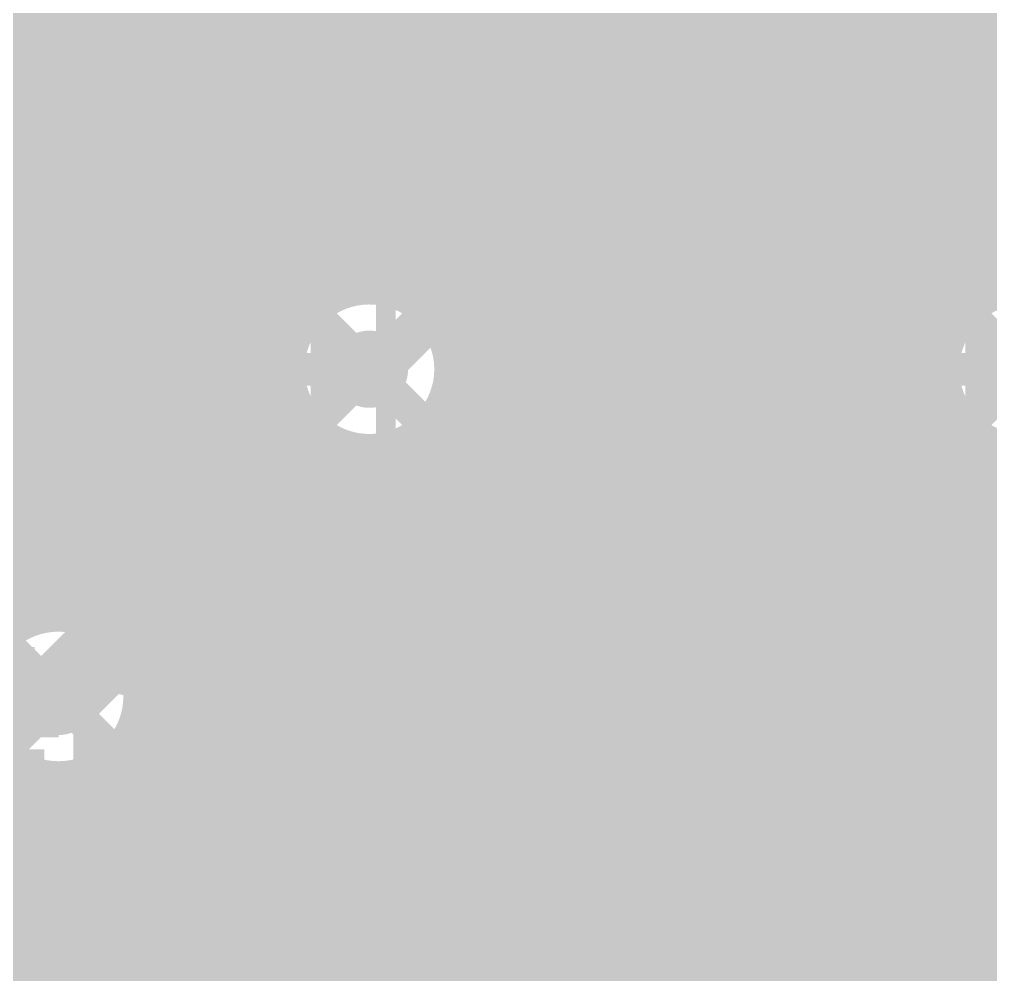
# Model space of a CAD drawing. Extents: x -3 to 92, y -53 to 125.
# Drawn here: x 52.66 to 60.19, y 24.13 to 31.54 of the extents above; entities that cross this region are included whole.
import ezdxf

# ---------------------------------------------------------------- set-up
doc = ezdxf.new("R2010")
doc.units = 0
doc.header["$MEASUREMENT"] = 0
doc.layers.get('0').update_dxf_attribs({"linetype": 'CONTINUOUS'})
for name, color, linetype in [('23-325-0_AST', 7, 'CONTINUOUS'), ('23-325-0_BOT', 7, 'CONTINUOUS'), ('23-325-0_DRD', 2, 'CONTINUOUS'), ('23-325-0_IN1', 4, 'CONTINUOUS'), ('23-325-0_IN2', 3, 'CONTINUOUS'), ('23-325-0_SMT', 10, 'CONTINUOUS'), ('23-325-0_SPT', 14, 'CONTINUOUS'), ('23-325-0_SST', 9, 'CONTINUOUS'), ('23-325-0_TOP', 12, 'CONTINUOUS'), ('THRUHOLE_TAP', 8, 'CONTINUOUS')]:
    doc.layers.add(name, color=color, linetype=linetype)

# ---------------------------------------------------------------- blocks, each defined once
blk = doc.blocks.new('ROUND_68')
at = {"const_width": 0.29972}
blk.add_lwpolyline([(-0.14986, 0, 1), (0.14986, 0, 1)], format="xyb", close=True, dxfattribs=at)
blk = doc.blocks.new('ROUND_78')
at = {"const_width": 0.29972}
blk.add_lwpolyline([(-0.14986, 0, 1), (0.14986, 0, 1)], format="xyb", close=True, dxfattribs=at)
blk = doc.blocks.new('ROUND_79')
at = {"const_width": 0.29972}
blk.add_lwpolyline([(-0.14986, 0, 1), (0.14986, 0, 1)], format="xyb", close=True, dxfattribs=at)
blk = doc.blocks.new('RECTANGLE_4')
blk.add_solid([(0.4826, 0.4064), (0.4826, -0.4064), (-0.4826, 0.4064), (-0.4826, -0.4064)])
blk = doc.blocks.new('RECTANGLE_40')
blk.add_solid([(0.635, 0.508), (0.635, -0.508), (-0.635, 0.508), (-0.635, -0.508)])
blk = doc.blocks.new('ROUND_84')
at = {"const_width": 0.10033}
blk.add_lwpolyline([(-0.050164, 0, 1), (0.050164, 0, 1)], format="xyb", close=True, dxfattribs=at)

msp = doc.modelspace()

# ---------------------------------------------------------------- linework, layer by layer
at = {"layer": '23-325-0_AST', "const_width": 0.1524}
for points in [[(54.991, 27.813), (50.419, 27.813), (50.419, 29.591), (50.673, 29.845), (50.419, 30.099), (50.419, 31.877), (54.991, 31.877), (54.991, 27.813)], [(60.071, 27.813), (55.499, 27.813), (55.499, 29.591), (55.753, 29.845), (55.499, 30.099), (55.499, 31.877), (60.071, 31.877), (60.071, 27.813)], [(53.19014, 31.00578), (53.19014, 30.5308), (52.51196, 31.00578), (52.34178, 31.00578), (52.17414, 30.94482), (52.17414, 30.58922), (52.34178, 30.5308)], [(58.14314, 30.6324), (58.14314, 30.39618)], [(58.14314, 30.51302), (57.12714, 30.51302), (57.29478, 30.39618)], [(53.19014, 30.16758), (53.19014, 29.6926), (52.51196, 30.16758), (52.34178, 30.16758), (52.17414, 30.10662), (52.17414, 29.75102), (52.34178, 29.6926)], [(58.14314, 29.91358), (58.14314, 29.4386), (57.46496, 29.91358), (57.29478, 29.91358), (57.12714, 29.85262), (57.12714, 29.49702), (57.29478, 29.4386)], [(53.01996, 28.8544), (53.19014, 28.91282), (53.19014, 29.15158), (53.01996, 29.21), (52.84978, 29.32938), (52.34178, 29.32938), (52.17414, 29.26842), (52.17414, 28.91282), (52.34178, 28.8544), (53.01996, 28.8544)], [(52.84978, 29.09062), (53.19014, 29.32938)], [(57.97296, 28.6004), (58.14314, 28.65882), (58.14314, 28.89758), (57.97296, 28.956), (57.80278, 29.07538), (57.29478, 29.07538), (57.12714, 29.01442), (57.12714, 28.65882), (57.29478, 28.6004), (57.97296, 28.6004)], [(57.80278, 28.83662), (58.14314, 29.07538)], [(53.1495, 27.4955), (53.1495, 24.5745), (54.7878, 24.5745), (54.7878, 27.4955), (53.1495, 27.4955)], [(58.2295, 27.4955), (58.2295, 24.5745), (59.8678, 24.5745), (59.8678, 27.4955), (58.2295, 27.4955)], [(54.4449, 26.98496), (53.4289, 27.23896), (53.4289, 26.90114)], [(59.0169, 26.94432), (59.0169, 27.19832), (59.18708, 27.23896), (59.35726, 27.23896), (59.5249, 27.19832), (59.5249, 26.94432), (59.35726, 26.90114), (59.18708, 26.90114), (58.5089, 27.07132)], [(54.10708, 26.55316), (54.10708, 26.21534), (53.4289, 26.38552), (53.4289, 26.46934), (54.4449, 26.46934)], [(59.18708, 26.55316), (59.18708, 26.21534), (58.5089, 26.38552), (58.5089, 26.46934), (59.5249, 26.46934)], [(54.4449, 25.86736), (54.4449, 25.69972)], [(59.5249, 25.86736), (59.5249, 25.69972)], [(54.4449, 25.78354), (53.4289, 25.78354), (53.59908, 25.69972)], [(59.5249, 25.78354), (58.5089, 25.78354), (58.67908, 25.69972)], [(53.9369, 24.92756), (53.9369, 25.18156), (53.76926, 25.26792), (53.59908, 25.26792), (53.4289, 25.18156), (53.4289, 24.92756), (54.4449, 24.92756)], [(53.9369, 25.14092), (54.4449, 25.26792)], [(59.0169, 24.92756), (59.0169, 25.18156), (58.84926, 25.26792), (58.67908, 25.26792), (58.5089, 25.18156), (58.5089, 24.92756), (59.5249, 24.92756)], [(59.0169, 25.14092), (59.5249, 25.26792)]]:
    msp.add_lwpolyline(points, dxfattribs=at)
at = {"layer": '23-325-0_BOT'}
for points, const_width in [([(57.7342, 49.29378), (57.7342, -1.69926)], 0.254), ([(51.435, 46.863), (52.705, 45.593), (52.705, 28.575), (51.308, 27.178)], 0.635), ([(55.88, 43.434), (55.88, 29.21), (55.499, 28.829), (55.372, 28.829)], 0.254), ([(57.5056, 40.22598), (57.5056, 20.72386)], 0.254), ([(57.277, 39.88308), (57.277, 20.89658)], 0.254), ([(54.3052, 38.23716), (54.3052, -1.76276)], 0.254), ([(52.959, 26.289), (53.594, 26.924), (53.594, 33.401)], 0.635), ([(54.2417, 33.401), (54.2417, 26.924)], 0.254), ([(59.1058, 33.0835), (59.1058, 30.44952)], 0.254), ([(59.3344, 32.8549), (59.3344, 30.32506)], 0.254), ([(59.563, 32.6263), (59.563, 25.1714)], 0.254), ([(59.7916, 32.3977), (59.7916, 25.4)], 0.254), ([(57.0484, 32.17672), (57.0484, 20.94992)], 0.254), ([(59.9948, 32.1945), (59.9948, 29.2608)], 0.254), ([(57.9628, 32.07766), (57.9628, -1.9558)], 0.254), ([(58.8772, 32.07766), (58.8772, 30.47238)], 0.254), ([(56.3372, 31.90748), (56.3372, 29.21)], 0.254), ([(56.8198, 31.96082), (56.8198, 20.9169)], 0.254), ([(58.1914, 31.92526), (58.1914, -1.8923)], 0.254), ([(58.6486, 31.92526), (58.6486, 30.40888)], 0.254), ([(56.3626, 31.89986), (56.3626, -1.71196)], 0.254), ([(56.5912, 31.88716), (56.5912, 20.7772)], 0.254), ([(58.42, 31.88208), (58.42, 30.21584)], 0.254), ([(54.43982, 31.5468), (54.2417, 31.5468)], 0.254), ([(59.9948, 31.5468), (56.3372, 31.5468)], 0.254), ([(54.36616, 31.3182), (54.2417, 31.3182)], 0.254), ([(59.9948, 31.3182), (56.3372, 31.3182)], 0.254), ([(54.37886, 31.0896), (54.2417, 31.0896)], 0.254), ([(59.9948, 31.0896), (56.3372, 31.0896)], 0.254), ([(54.48808, 30.861), (54.2417, 30.861)], 0.254), ([(59.9948, 30.861), (56.3372, 30.861)], 0.254), ([(54.5338, 30.80766), (54.5338, -1.59512)], 0.254), ([(55.4228, 30.78226), (55.4228, 29.45638)], 0.254), ([(54.83098, 30.6324), (54.2417, 30.6324)], 0.254), ([(54.7624, 30.65526), (54.7624, 28.98648)], 0.254), ([(55.4228, 30.6324), (55.14848, 30.6324)], 0.254), ([(55.2196, 30.65526), (55.2196, 29.4386)], 0.254), ([(59.9948, 30.6324), (56.3372, 30.6324)], 0.254), ([(54.991, 30.61208), (54.991, 29.32938)], 0.254), ([(55.4228, 30.4038), (54.2417, 30.4038)], 0.254), ([(58.6359, 30.4038), (56.3372, 30.4038)], 0.254), ([(59.9948, 30.4038), (59.21756, 30.4038)], 0.254), ([(55.4228, 30.1752), (54.2417, 30.1752)], 0.254), ([(58.39206, 30.1752), (56.3372, 30.1752)], 0.254), ([(59.9948, 30.1752), (59.46394, 30.1752)], 0.254), ([(55.4228, 29.9466), (54.2417, 29.9466)], 0.254), ([(58.3057, 29.9466), (56.3372, 29.9466)], 0.254), ([(59.9948, 29.9466), (59.5503, 29.9466)], 0.254), ([(55.4228, 29.718), (54.2417, 29.718)], 0.254), ([(58.31078, 29.718), (56.3372, 29.718)], 0.254), ([(59.9948, 29.718), (59.54522, 29.718)], 0.254), ([(55.4228, 29.4894), (54.2417, 29.4894)], 0.254), ([(55.4228, 29.45638), (55.372, 29.45843)], 0.254), ([(58.4073, 29.4894), (56.3372, 29.4894)], 0.254), ([(58.42, 29.47162), (58.42, -1.66624)], 0.254), ([(59.9948, 29.4894), (59.4487, 29.4894)], 0.254), ([(59.3344, 29.3624), (59.3344, 24.9428)], 0.254), ([(58.6486, 29.28112), (58.6486, -1.53924)], 0.254), ([(54.91226, 29.2608), (54.2417, 29.2608)], 0.254), ([(58.69178, 29.2608), (56.3372, 29.2608)], 0.254), ([(58.8772, 29.21762), (58.8772, -1.47574)], 0.254), ([(59.1058, 29.24048), (59.1058, 24.6634)], 0.254), ([(59.99226, 29.2608), (59.16422, 29.2608)], 0.254), ([(54.7751, 29.0322), (54.2417, 29.0322)], 0.254), ([(59.8551, 29.0322), (56.30164, 29.0322)], 0.254), ([(56.20258, 28.88742), (55.97906, 28.6639)], 0.254), ([(56.134, 28.8163), (56.134, 19.54784)], 0.254), ([(54.74208, 28.8036), (54.2417, 28.8036)], 0.254), ([(59.82208, 28.8036), (56.11876, 28.8036)], 0.254), ([(54.7624, 28.66898), (54.7624, -1.50114)], 0.254), ([(54.79542, 28.575), (54.2417, 28.575)], 0.254), ([(59.87542, 28.575), (55.94858, 28.575)], 0.254), ([(55.9054, 28.49372), (55.9054, 19.74088)], 0.254), ([(60.0202, 28.36926), (60.0202, 25.6286)], 0.254), ([(54.9656, 28.3464), (54.2417, 28.3464)], 0.254), ([(54.991, 28.32608), (54.991, -1.46304)], 0.254), ([(60.0456, 28.3464), (55.77586, 28.3464)], 0.254), ([(55.2196, 28.21686), (55.2196, 19.65706)], 0.254), ([(55.6768, 28.27782), (55.6768, 19.80438)], 0.254), ([(60.2488, 28.2321), (60.2488, 25.82926)], 0.254), ([(55.4482, 28.20416), (55.4482, 19.78152)], 0.254), ([(69.0753, 28.1178), (54.2417, 28.1178)], 0.254), ([(52.9463, 27.89936), (51.9557, 26.90876)], 0.254), ([(52.9336, 27.88666), (52.9336, 27.178)], 0.254), ([(52.9463, 27.89936), (52.9463, 27.1907)], 0.254), ([(69.0753, 27.8892), (54.2417, 27.8892)], 0.254), ([(52.9463, 27.6606), (52.705, 27.6606)], 0.254), ([(52.705, 27.65806), (52.705, 26.9494)], 0.254), ([(69.0753, 27.6606), (54.2417, 27.6606)], 0.254), ([(52.9463, 27.432), (52.4764, 27.432)], 0.254), ([(69.0753, 27.432), (54.2417, 27.432)], 0.254), ([(52.9463, 27.2034), (52.2478, 27.2034)], 0.254), ([(52.9463, 27.1907), (52.5018, 26.7462)], 0.254), ([(69.0753, 27.2034), (54.2417, 27.2034)], 0.254), ([(52.72786, 26.9748), (52.0192, 26.9748)], 0.254), ([(69.0753, 26.9748), (54.2417, 26.9748)], 0.254), ([(69.0753, 26.7462), (54.2163, 26.7462)], 0.254), ([(54.0766, 26.4922), (54.0766, -2.08534)], 0.254), ([(69.0753, 26.5176), (54.09692, 26.5176)], 0.254), ([(54.04358, 26.45918), (53.4162, 25.8318)], 0.254), ([(53.848, 26.26106), (53.848, -4.572)], 0.254), ([(69.0753, 26.289), (53.8734, 26.289)], 0.254), ([(53.6194, 26.03246), (53.6194, -4.572)], 0.254), ([(69.0753, 26.0604), (53.6448, 26.0604)], 0.254), ([(53.3908, 25.8064), (53.3908, -4.572)], 0.254), ([(60.25134, 25.8318), (53.4162, 25.8318)], 0.254), ([(60.1218, 25.7302), (59.23788, 24.84882)], 0.254), ([(52.705, 25.6921), (52.705, -4.572)], 0.254), ([(53.1622, 25.67432), (53.1622, -4.572)], 0.254), ([(59.99226, 25.6032), (51.9557, 25.6032)], 0.254), ([(52.9336, 25.6413), (52.9336, -4.572)], 0.254), ([(59.69, 21.336), (59.69, 24.384), (60.579, 25.273)], 0.635), ([(59.76366, 25.3746), (51.9557, 25.3746)], 0.254), ([(59.53506, 25.146), (51.9557, 25.146)], 0.254), ([(59.30646, 24.9174), (51.9557, 24.9174)], 0.254), ([(59.1185, 24.6888), (51.9557, 24.6888)], 0.254), ([(59.04738, 24.4602), (51.9557, 24.4602)], 0.254), ([(59.0423, 24.384), (59.0423, 21.336)], 0.254), ([(59.0423, 24.2316), (51.9557, 24.2316)], 0.254)]:
    msp.add_lwpolyline(points, dxfattribs=dict(at, const_width=const_width))
at = {"layer": '23-325-0_BOT', "const_width": 0.254}
for points in [[(54.991, 31.87192, 0.4142136), (54.36108, 31.242)], [(54.991, 31.87192, 0.4142136), (54.36108, 31.242)], [(54.36108, 31.242, 0.4142136), (54.991, 30.61208)], [(54.36108, 31.242, 0.4142136), (54.991, 30.61208)], [(54.991, 30.61208, 0.1907823), (55.42225, 30.78284)], [(54.991, 30.61208, 0.1907823), (55.42225, 30.78284)], [(58.928, 30.47492, 0.4142136), (58.29808, 29.845)], [(59.55792, 29.845, 0.4142136), (58.928, 30.47492)], [(58.29808, 29.845, 0.4142136), (58.928, 29.21508)], [(58.928, 29.21508, 0.4142136), (59.55792, 29.845)], [(55.372, 29.45892, 0.4142136), (54.74208, 28.829)], [(56.20258, 28.88742, 0.1989124), (56.3362, 29.21)], [(59.9948, 29.2608, 0.1914993), (59.82313, 28.829)], [(54.74208, 28.829, 0.4142136), (55.372, 28.19908)], [(59.82208, 28.829, 0.4142136), (60.452, 28.19908)], [(55.372, 28.19908, 0.338411), (55.97906, 28.6639)], [(54.0512, 26.4668, 0.1989124), (54.24058, 26.924)], [(54.0512, 26.4668, 0.1989124), (54.24058, 26.924)], [(52.3113, 26.289, 0.4142136), (52.959, 25.6413)], [(60.579, 25.9207, 0.1989129), (60.12101, 25.73099)], [(52.959, 25.6413, 0.1989118), (53.41699, 25.83101)], [(59.2328, 24.8412, 0.1989124), (59.04342, 24.384)]]:
    msp.add_lwpolyline(points, format="xyb", dxfattribs=at)
at = {"layer": '23-325-0_DRD', "const_width": 0.254}
for points in [[(55.626, 31.877), (54.356, 30.607)], [(55.626, 30.607), (54.356, 31.877)], [(55.626, 31.877), (54.356, 30.607)], [(55.626, 30.607), (54.356, 31.877)], [(59.563, 30.48), (58.293, 29.21)], [(59.563, 29.21), (58.293, 30.48)], [(59.563, 30.48), (58.293, 29.21)], [(59.563, 29.21), (58.293, 30.48)], [(56.007, 29.464), (54.737, 28.194)], [(56.007, 28.194), (54.737, 29.464)], [(61.087, 29.464), (59.817, 28.194)], [(61.087, 28.194), (59.817, 29.464)], [(53.594, 26.924), (52.324, 25.654)], [(53.594, 25.654), (52.324, 26.924)], [(61.214, 25.908), (59.944, 24.638)], [(61.214, 24.638), (59.944, 25.908)]]:
    msp.add_lwpolyline(points, dxfattribs=at)
at = {"layer": '23-325-0_IN1', "const_width": 0.254}
for points in [[(52.6796, 121.4755), (52.6796, 26.85288)], [(52.9082, 121.49328), (52.9082, 26.91638)], [(57.7088, 49.2379), (57.7088, -1.68148)], [(59.7662, 46.5709), (59.7662, 21.96084)], [(59.9948, 46.32706), (59.9948, 29.2608)], [(60.2234, 46.2407), (60.2234, 29.41574)], [(55.88, 42.80408), (55.88, 29.19984)], [(59.5376, 42.38498), (59.5376, 21.9456)], [(59.309, 42.04208), (59.309, 21.83638)], [(59.0804, 41.93286), (59.0804, 21.49348)], [(57.4802, 40.14978), (57.4802, -1.54686)], [(57.2516, 39.8653), (57.2516, -1.47828)], [(55.6514, 38.65372), (55.6514, 29.39288)], [(54.737, 38.48608), (54.737, 14.91996)], [(55.4228, 38.43782), (55.4228, 29.45638)], [(54.9656, 38.37686), (54.9656, 29.30906)], [(55.1942, 38.36416), (55.1942, 29.43352)], [(54.2798, 38.23462), (54.2798, 15.17904)], [(54.5084, 38.29812), (54.5084, 14.97584)], [(53.1368, 32.96666), (53.1368, 26.89352)], [(54.0512, 32.96666), (54.0512, 15.24508)], [(53.3654, 32.81426), (53.3654, 26.76906)], [(53.8226, 32.81426), (53.8226, 15.2273)], [(53.594, 32.77108), (53.594, 15.11046)], [(57.023, 32.13862), (57.023, -1.4605)], [(57.9374, 32.1056), (57.9374, -1.9177)], [(56.1086, 32.0294), (56.1086, 19.58086)], [(58.8518, 32.05226), (58.8518, -1.47828)], [(56.3372, 31.90748), (56.3372, -1.73228)], [(56.7944, 31.94812), (56.7944, -1.49098)], [(58.166, 31.93542), (58.166, -1.92786)], [(58.6232, 31.9151), (58.6232, -1.5494)], [(56.5658, 31.88462), (56.5658, -1.57734)], [(58.3946, 31.88208), (58.3946, -1.68656)], [(61.24448, 31.5468), (48.9712, 31.5468)], [(61.22162, 31.3182), (48.9712, 31.3182)], [(61.28512, 31.0896), (48.9712, 31.0896)], [(61.47562, 30.861), (48.9712, 30.861)], [(86.36, 30.6324), (48.9712, 30.6324)], [(86.36, 30.4038), (48.9712, 30.4038)], [(86.36, 30.1752), (48.93564, 30.1752)], [(86.36, 29.9466), (48.72228, 29.9466)], [(86.36, 29.718), (3.03022, 29.718)], [(86.36, 29.4894), (2.9337, 29.4894)], [(54.91226, 29.2608), (50.20056, 29.2608)], [(59.99226, 29.2608), (55.8292, 29.2608)], [(54.7751, 29.0322), (50.44694, 29.0322)], [(59.8551, 29.0322), (55.9689, 29.0322)], [(54.74208, 28.8036), (50.5333, 28.8036)], [(59.82208, 28.8036), (56.00192, 28.8036)], [(54.79542, 28.575), (50.52822, 28.575)], [(59.87542, 28.575), (55.94858, 28.575)], [(55.88, 28.45562), (55.88, 19.75358)], [(59.9948, 28.39466), (59.9948, 25.50922)], [(54.9656, 28.3464), (50.4317, 28.3464)], [(54.9656, 28.3464), (54.9656, 15.15872)], [(60.0456, 28.3464), (55.77586, 28.3464)], [(55.1942, 28.22448), (55.1942, 19.6342)], [(55.6514, 28.26512), (55.6514, 19.80692)], [(60.2234, 28.24226), (60.2234, 25.7937)], [(55.4228, 28.20162), (55.4228, 19.7739)], [(86.36, 28.1178), (50.14722, 28.1178)], [(86.36, 27.8892), (9.51738, 27.8892)], [(86.36, 27.6606), (51.71186, 27.6606)], [(86.36, 27.432), (51.88458, 27.432)], [(86.36, 27.2034), (51.93792, 27.2034)], [(86.36, 26.9748), (51.9049, 26.9748)], [(86.36, 26.7462), (53.3908, 26.7462)], [(86.36, 26.5176), (53.54574, 26.5176)], [(86.36, 26.289), (53.58892, 26.289)], [(86.36, 26.0604), (53.54574, 26.0604)], [(53.3654, 25.8064), (53.3654, 14.70406)], [(60.2869, 25.8318), (53.3908, 25.8318)], [(52.6796, 25.72512), (52.6796, 15.24762)], [(52.9082, 25.66162), (52.9082, 15.20952)], [(53.1368, 25.68448), (53.1368, 15.0622)], [(60.04306, 25.6032), (18.7579, 25.6032)], [(59.9567, 25.3746), (42.05986, 25.3746)], [(59.96178, 25.146), (42.23258, 25.146)], [(59.9948, 25.03678), (59.9948, 21.88718)], [(60.0583, 24.9174), (42.28592, 24.9174)], [(60.2234, 24.7523), (60.2234, 21.67128)], [(60.34278, 24.6888), (46.0502, 24.6888)], [(69.48678, 24.4602), (46.1899, 24.4602)], [(69.2023, 24.2316), (48.40986, 24.2316)]]:
    msp.add_lwpolyline(points, dxfattribs=at)
for points in [[(55.372, 29.45892, 0.4142136), (54.74208, 28.829)], [(56.00192, 28.829, 0.4142136), (55.372, 29.45892)], [(60.452, 29.45892, 0.4142136), (59.82208, 28.829)], [(54.74208, 28.829, 0.4142136), (55.372, 28.19908)], [(55.372, 28.19908, 0.4142136), (56.00192, 28.829)], [(59.82208, 28.829, 0.4142136), (60.452, 28.19908)], [(52.959, 26.91892, 0.4142136), (52.32908, 26.289)], [(53.58892, 26.289, 0.4142136), (52.959, 26.91892)], [(52.32908, 26.289, 0.4142136), (52.959, 25.65908)], [(52.959, 25.65908, 0.4142136), (53.58892, 26.289)], [(60.579, 25.90292, 0.4142136), (59.94908, 25.273)], [(59.94908, 25.273, 0.4142136), (60.579, 24.64308)]]:
    msp.add_lwpolyline(points, format="xyb", dxfattribs=at)
at = {"layer": '23-325-0_IN2'}
for points, const_width in [([(61.849, 31.369), (60.99048, 30.51048), (47.84852, 30.51048), (46.355, 32.004), (37.3634, 32.004)], 0.254), ([(18.034, 23.622), (43.053, 23.622), (45.72, 26.289), (52.959, 26.289)], 0.635), ([(38.481, 22.733), (48.895, 22.733), (50.8, 24.638), (70.358, 24.638), (71.247, 23.749)], 0.254)]:
    msp.add_lwpolyline(points, dxfattribs=dict(at, const_width=const_width))
at = {"layer": '23-325-0_SST', "const_width": 0.1524}
for points in [[(54.991, 27.813), (54.991, 31.877), (50.419, 31.877), (50.419, 30.099), (50.673, 29.845), (50.419, 29.591), (50.419, 27.813), (54.991, 27.813)], [(60.071, 27.813), (60.071, 31.877), (55.499, 31.877), (55.499, 30.099), (55.753, 29.845), (55.499, 29.591), (55.499, 27.813), (60.071, 27.813)], [(52.77358, 27.19832), (51.75758, 27.55392), (51.75758, 27.07894)], [(56.49214, 27.5844), (56.49214, 27.34818)], [(57.34558, 27.13736), (57.34558, 27.49296), (57.51576, 27.55392), (57.6834, 27.55392), (57.85358, 27.49296), (57.85358, 27.13736), (57.6834, 27.07894), (57.51576, 27.07894), (56.83758, 27.31516)], [(53.1495, 27.4955), (53.1495, 24.5745), (54.7878, 24.5745), (54.7878, 27.4955), (53.1495, 27.4955)], [(56.49214, 27.46502), (55.47614, 27.46502), (55.64378, 27.34818)], [(58.2295, 27.4955), (58.2295, 24.5745), (59.8678, 24.5745), (59.8678, 27.4955), (58.2295, 27.4955)], [(56.49214, 26.86558), (56.49214, 26.3906), (55.81396, 26.86558), (55.64378, 26.86558), (55.47614, 26.80462), (55.47614, 26.44902), (55.64378, 26.3906)], [(52.43576, 26.71572), (52.43576, 26.24074), (51.75758, 26.47696), (51.75758, 26.59634), (52.77358, 26.59634)], [(57.51576, 26.71572), (57.51576, 26.24074), (56.83758, 26.47696), (56.83758, 26.59634), (57.85358, 26.59634)], [(56.32196, 25.5524), (56.49214, 25.61082), (56.49214, 25.84958), (56.32196, 25.908), (56.15178, 26.02738), (55.64378, 26.02738), (55.47614, 25.96642), (55.47614, 25.61082), (55.64378, 25.5524), (56.32196, 25.5524)], [(56.15178, 25.78862), (56.49214, 26.02738)], [(52.77358, 25.87752), (52.77358, 25.63876)], [(57.85358, 25.87752), (57.85358, 25.63876)], [(52.77358, 25.75814), (51.75758, 25.75814), (51.92776, 25.63876)], [(57.85358, 25.75814), (56.83758, 25.75814), (57.00776, 25.63876)], [(52.26558, 24.68372), (52.26558, 25.03932), (52.0954, 25.15616), (51.92776, 25.15616), (51.75758, 25.03932), (51.75758, 24.68372), (52.77358, 24.68372)], [(52.26558, 24.97836), (52.77358, 25.15616)], [(57.34558, 24.68372), (57.34558, 25.03932), (57.1754, 25.15616), (57.00776, 25.15616), (56.83758, 25.03932), (56.83758, 24.68372), (57.85358, 24.68372)], [(57.34558, 24.97836), (57.85358, 25.15616)], [(55.94096, 23.7236), (56.11114, 23.84298), (56.11114, 24.0792), (55.94096, 24.19858), (55.77078, 24.19858), (55.43296, 23.95982), (55.09514, 24.19858), (55.09514, 23.7236)], [(52.72024, 24.20366), (52.72024, 23.72868), (52.04206, 23.9649), (52.04206, 24.08428), (53.05806, 24.08428)]]:
    msp.add_lwpolyline(points, dxfattribs=at)
at = {"layer": '23-325-0_TOP'}
for points, const_width in [([(51.562, 29.845), (51.562, 30.48), (53.213, 32.131), (55.372, 32.131), (55.626, 32.385), (55.626, 34.29), (56.3372, 35.0012), (56.515, 35.0012)], 0.254), ([(56.642, 29.845), (57.404, 30.607), (57.404, 34.163), (58.2422, 35.0012), (58.42, 35.0012)], 0.254), ([(59.9948, 32.8422), (59.9948, 29.2862)], 0.254), ([(60.2234, 32.8422), (60.2234, 29.41574)], 0.254), ([(57.8612, 32.18434), (57.8612, 30.607)], 0.254), ([(57.9374, 32.0802), (57.9374, 25.9715)], 0.254), ([(57.9628, 31.6992), (57.9628, 30.0228)], 0.254), ([(59.8932, 31.6992), (59.8932, 30.0228)], 0.254), ([(57.9628, 31.5468), (57.8612, 31.5468)], 0.254), ([(61.24448, 31.5468), (59.8932, 31.5468)], 0.254), ([(57.9628, 31.3182), (57.8612, 31.3182)], 0.254), ([(61.22162, 31.3182), (59.8932, 31.3182)], 0.254), ([(53.848, 30.861), (54.61, 30.861), (54.991, 31.242)], 0.254), ([(54.991, 31.242), (54.61, 30.861), (53.848, 30.861)], 0.254), ([(57.9628, 31.0896), (57.8612, 31.0896)], 0.254), ([(61.28512, 31.0896), (59.8932, 31.0896)], 0.254), ([(57.9628, 30.861), (57.8612, 30.861)], 0.254), ([(58.928, 30.861), (58.928, 29.845)], 0.254), ([(58.928, 30.861), (58.928, 29.845)], 0.254), ([(61.3918, 30.861), (59.8932, 30.861)], 0.254), ([(57.9628, 30.6324), (57.8612, 30.6324)], 0.254), ([(60.7568, 30.6324), (59.8932, 30.6324)], 0.254), ([(57.9628, 30.4038), (57.81294, 30.4038)], 0.254), ([(60.7568, 30.4038), (59.8932, 30.4038)], 0.254), ([(57.72658, 30.28442), (57.6072, 30.1625)], 0.254), ([(57.7088, 30.2641), (57.7088, 25.9715)], 0.254), ([(57.9628, 30.1752), (57.61736, 30.1752)], 0.254), ([(60.7568, 30.1752), (59.8932, 30.1752)], 0.254), ([(57.6072, 30.1625), (57.6072, 29.0068)], 0.254), ([(58.32348, 30.0228), (57.9628, 30.0228)], 0.254), ([(58.166, 30.0228), (58.166, 29.6672)], 0.254), ([(59.8932, 30.0228), (59.53252, 30.0228)], 0.254), ([(59.5376, 30.0228), (59.5376, 30.00248)], 0.254), ([(59.7662, 30.0228), (59.7662, 29.6672)], 0.254), ([(58.3057, 29.9466), (57.6072, 29.9466)], 0.254), ([(60.7568, 29.9466), (59.5503, 29.9466)], 0.254), ([(58.31078, 29.718), (57.6072, 29.718)], 0.254), ([(60.7568, 29.718), (59.54522, 29.718)], 0.254), ([(57.9628, 29.6672), (57.9628, 27.9908)], 0.254), ([(58.32348, 29.6672), (57.9628, 29.6672)], 0.254), ([(59.8932, 29.6672), (59.53252, 29.6672)], 0.254), ([(59.8932, 29.6672), (59.8932, 29.2862)], 0.254), ([(57.9628, 29.4894), (57.6072, 29.4894)], 0.254), ([(60.7568, 29.4894), (59.8932, 29.4894)], 0.254), ([(60.01766, 29.2862), (59.8932, 29.2862)], 0.254), ([(57.9628, 29.2608), (57.6072, 29.2608)], 0.254), ([(57.6072, 29.0068), (55.97652, 29.0068)], 0.254), ([(56.1086, 29.0068), (56.1086, 25.9715)], 0.254), ([(56.3372, 29.0068), (56.3372, 25.9715)], 0.254), ([(56.5658, 29.0068), (56.5658, 25.9715)], 0.254), ([(56.7944, 29.0068), (56.7944, 25.9715)], 0.254), ([(57.023, 29.0068), (57.023, 25.9715)], 0.254), ([(57.2516, 29.0068), (57.2516, 25.9715)], 0.254), ([(57.4802, 29.0068), (57.4802, 25.9715)], 0.254), ([(57.9628, 29.0322), (57.6072, 29.0322)], 0.254), ([(55.372, 28.829), (53.848, 28.829)], 0.254), ([(53.848, 28.829), (53.848, 26.8732), (53.975, 26.7462)], 0.254), ([(58.928, 28.829), (60.452, 28.829)], 0.254), ([(58.928, 28.829), (59.055, 28.702), (59.055, 26.7462)], 0.254), ([(57.9628, 28.8036), (56.00192, 28.8036)], 0.254), ([(57.9628, 28.575), (55.94858, 28.575)], 0.254), ([(55.88, 28.45562), (55.88, 25.9715)], 0.254), ([(54.8132, 28.3718), (54.8132, 27.9908)], 0.254), ([(54.93766, 28.3718), (54.8132, 28.3718)], 0.254), ([(54.9656, 28.3464), (54.8132, 28.3464)], 0.254), ([(54.9656, 28.3464), (54.9656, 25.9715)], 0.254), ([(57.9628, 28.3464), (55.77586, 28.3464)], 0.254), ([(55.1942, 28.22448), (55.1942, 25.9715)], 0.254), ([(55.6514, 28.26512), (55.6514, 25.9715)], 0.254), ([(55.4228, 28.20162), (55.4228, 25.9715)], 0.254), ([(57.9628, 28.1178), (54.8132, 28.1178)], 0.254), ([(54.8132, 27.9908), (54.3052, 27.9908)], 0.254), ([(54.3052, 27.9908), (54.3052, 27.4828)], 0.254), ([(54.5084, 27.9908), (54.5084, 27.4828)], 0.254), ([(54.737, 27.9908), (54.737, 27.4828)], 0.254), ([(58.5978, 27.9908), (57.9628, 27.9908)], 0.254), ([(58.166, 27.9908), (58.166, 25.9715)], 0.254), ([(58.3946, 27.9908), (58.3946, 27.4828)], 0.254), ([(58.5978, 27.9908), (58.5978, 27.4828)], 0.254), ([(58.5978, 27.8892), (54.3052, 27.8892)], 0.254), ([(58.5978, 27.6606), (54.3052, 27.6606)], 0.254), ([(54.7878, 27.4828), (54.3052, 27.4828)], 0.254), ([(54.7878, 27.4828), (54.7878, 26.0604)], 0.254), ([(58.2422, 27.4828), (58.2422, 26.0604)], 0.254), ([(58.5978, 27.4828), (58.2422, 27.4828)], 0.254), ([(58.2422, 27.432), (54.7878, 27.432)], 0.254), ([(58.2422, 27.2034), (54.7878, 27.2034)], 0.254), ([(58.2422, 26.9748), (54.7878, 26.9748)], 0.254), ([(58.2422, 26.7462), (54.7878, 26.7462)], 0.254), ([(58.2422, 26.5176), (54.7878, 26.5176)], 0.254), ([(58.2422, 26.289), (54.7878, 26.289)], 0.254), ([(54.7878, 26.0604), (54.7878, 26.0096)], 0.254), ([(58.2422, 26.0604), (54.7878, 26.0604)], 0.254), ([(58.2422, 26.0604), (58.2422, 26.0096)], 0.254), ([(54.7878, 26.0096), (54.7878, 25.9715)], 0.254), ([(58.2422, 25.9715), (54.7878, 25.9715)], 0.254), ([(58.2422, 26.0096), (58.2422, 25.9715)], 0.254), ([(53.975, 25.3238), (48.895, 25.3238)], 0.635), ([(59.055, 25.3238), (53.975, 25.3238)], 0.635), ([(60.579, 25.273), (59.1058, 25.273), (59.055, 25.3238)], 0.635), ([(64.135, 25.3238), (59.055, 25.3238)], 0.635), ([(59.055, 7.2136), (60.0456, 7.2136), (61.468, 8.636), (61.468, 23.876), (55.245, 23.876), (53.467, 22.098), (51.054, 22.098), (50.15484, 21.19884), (50.15484, 20.32)], 0.635)]:
    msp.add_lwpolyline(points, dxfattribs=dict(at, const_width=const_width))
at = {"layer": '23-325-0_TOP', "const_width": 0.254}
for points in [[(57.72658, 30.28442, 0.1989124), (57.8602, 30.607)], [(57.72658, 30.28442, 0.1989124), (57.8602, 30.607)], [(58.32348, 30.0228, 0.071635), (58.29788, 29.845)], [(59.55792, 29.845, 0.0716349), (59.53232, 30.02274)], [(58.29808, 29.845, 0.0716354), (58.32367, 29.66726)], [(59.53252, 29.6672, 0.071635), (59.55812, 29.845)], [(60.452, 29.45892, 0.1922585), (60.01814, 29.28569)], [(56.00192, 28.829, 0.0716349), (55.97632, 29.00674)], [(55.372, 28.19908, 0.4142136), (56.00192, 28.829)], [(54.93766, 28.3718, 0.1922583), (55.372, 28.19838)]]:
    msp.add_lwpolyline(points, format="xyb", dxfattribs=at)

# ---------------------------------------------------------------- block references
at = {"layer": '23-325-0_BOT'}
for p in [(54.991, 31.242), (58.928, 29.845), (55.372, 28.829), (60.452, 28.829), (52.959, 26.289)]:
    msp.add_blockref('ROUND_68', p, dxfattribs=at)
at = {"layer": '23-325-0_IN1'}
for name, p in [('ROUND_78', (54.991, 31.242)), ('ROUND_78', (58.928, 29.845)), ('ROUND_78', (55.372, 28.829)), ('ROUND_79', (60.452, 28.829)), ('ROUND_78', (52.959, 26.289))]:
    msp.add_blockref(name, p, dxfattribs=at)
at = {"layer": '23-325-0_IN2'}
for p in [(54.991, 31.242), (58.928, 29.845), (55.372, 28.829), (60.452, 28.829), (52.959, 26.289)]:
    msp.add_blockref('ROUND_68', p, dxfattribs=at)
at = {"layer": '23-325-0_SMT'}
for name, p in [('RECTANGLE_40', (53.848, 30.861)), ('RECTANGLE_40', (58.928, 30.861)), ('RECTANGLE_40', (56.642, 29.845)), ('RECTANGLE_40', (53.848, 28.829)), ('RECTANGLE_40', (58.928, 28.829)), ('RECTANGLE_4', (53.975, 26.7462)), ('RECTANGLE_4', (59.055, 26.7462)), ('RECTANGLE_4', (53.975, 25.3238)), ('RECTANGLE_4', (59.055, 25.3238))]:
    msp.add_blockref(name, p, dxfattribs=at)
at = {"layer": '23-325-0_SPT'}
for name, p in [('RECTANGLE_40', (53.848, 30.861)), ('RECTANGLE_40', (58.928, 30.861)), ('RECTANGLE_40', (56.642, 29.845)), ('RECTANGLE_40', (53.848, 28.829)), ('RECTANGLE_40', (58.928, 28.829)), ('RECTANGLE_4', (53.975, 26.7462)), ('RECTANGLE_4', (59.055, 26.7462)), ('RECTANGLE_4', (53.975, 25.3238)), ('RECTANGLE_4', (59.055, 25.3238))]:
    msp.add_blockref(name, p, dxfattribs=at)
at = {"layer": '23-325-0_TOP'}
for name, p in [('ROUND_68', (54.991, 31.242)), ('RECTANGLE_40', (53.848, 30.861)), ('RECTANGLE_40', (58.928, 30.861)), ('RECTANGLE_40', (56.642, 29.845)), ('ROUND_68', (58.928, 29.845)), ('RECTANGLE_40', (53.848, 28.829)), ('RECTANGLE_40', (58.928, 28.829)), ('ROUND_68', (55.372, 28.829)), ('ROUND_68', (60.452, 28.829)), ('RECTANGLE_4', (53.975, 26.7462)), ('RECTANGLE_4', (59.055, 26.7462)), ('ROUND_68', (52.959, 26.289)), ('RECTANGLE_4', (53.975, 25.3238)), ('RECTANGLE_4', (59.055, 25.3238))]:
    msp.add_blockref(name, p, dxfattribs=at)
at = {"layer": 'THRUHOLE_TAP'}
for p in [(54.991, 31.242), (58.928, 29.845), (55.372, 28.829), (52.959, 26.289)]:
    msp.add_blockref('ROUND_84', p, dxfattribs=at)

doc.saveas('drawing.dxf')
